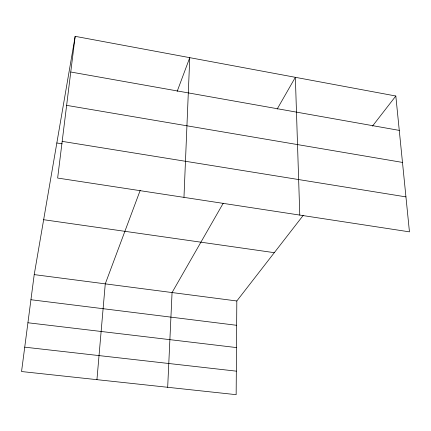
<?xml version="1.0" encoding="UTF-8"?>
<svg xmlns="http://www.w3.org/2000/svg" width="431" height="431" viewBox="0 0 431 431"><rect width="100%" height="100%" fill="white"/><g stroke="black" fill="none" stroke-linecap="round" stroke-linejoin="round"><path stroke-width="0.65" d="M303.343 215.225L236.824 300.978L236.15 394.667L21.55 371.538L34.216 274.612L75.166 36.333L395.82 96.011L409.45 231.856L57.641 178.051L75.166 36.333M183.967 197.371L189.764 57.657L177.141 91.442M167.681 387.291L172.061 292.552L223.231 203.222M96.937 379.663L105.266 283.857L140.226 190.27M277.149 109.091L295.359 77.311L299.787 215.085M372.438 126.148L395.82 96.011M24.734 347.165L236.317 371.156M27.923 322.76L236.49 347.58M30.935 299.728L236.651 325.303M34.216 274.612L236.824 300.978M43.65 219.708L274.294 252.674M62.177 141.373L405.943 196.886M56.838 142.979L62.134 143.835M66.633 105.358L402.484 162.422M70.759 72.009L399.268 130.394"/></g></svg>
